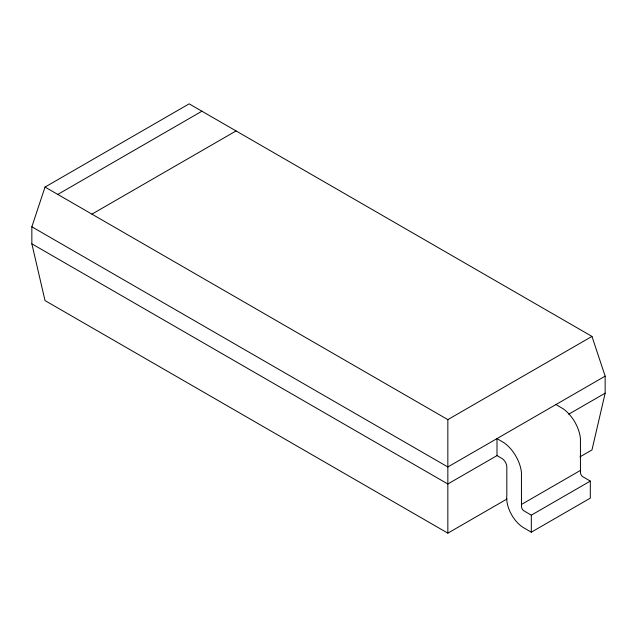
<?xml version="1.0" encoding="UTF-8"?>
<svg xmlns="http://www.w3.org/2000/svg" width="637" height="637" viewBox="0 0 637 637"><rect width="100%" height="100%" fill="white"/><g stroke="black" fill="none" stroke-linecap="round" stroke-linejoin="round"><path stroke-width="0.96" d="M496.995 455.614L496.995 438.582L504.488 443.065A27.853 16.084 60 0 1 521.44 472.431L521.464 506.487A3.639 2.102 60 0 0 523.67 510.675L531.314 515.166L590.308 481.102L590.308 498.134L531.314 532.19L524.036 527.985A24.548 14.173 60 0 1 506.829 495.347L506.829 466.969A6.951 4.013 60 0 0 501.916 458.449L496.995 455.614L447.843 483.993L31.85 243.828L31.85 226.796L45.028 187.063L189.157 103.847L591.972 336.408L605.15 376.141L605.15 393.172L591.972 449.937L579.957 456.872M555.99 404.527L563.474 409.01A27.853 16.084 60 0 1 580.434 438.375L580.45 472.423A3.639 2.102 60 0 0 582.664 476.619L590.308 481.102M57.784 194.428L201.913 111.212M91.935 214.143L236.064 130.927M45.028 187.063L447.843 419.624L591.972 336.408M605.15 376.141L447.843 466.969L31.85 226.796M568.706 414.217L605.15 393.172M31.85 243.828L45.028 300.592L447.843 533.153L507.036 498.978M521.576 504.393L580.57 470.337M531.314 515.166L531.314 532.19M447.843 419.624L447.843 533.153"/></g></svg>
